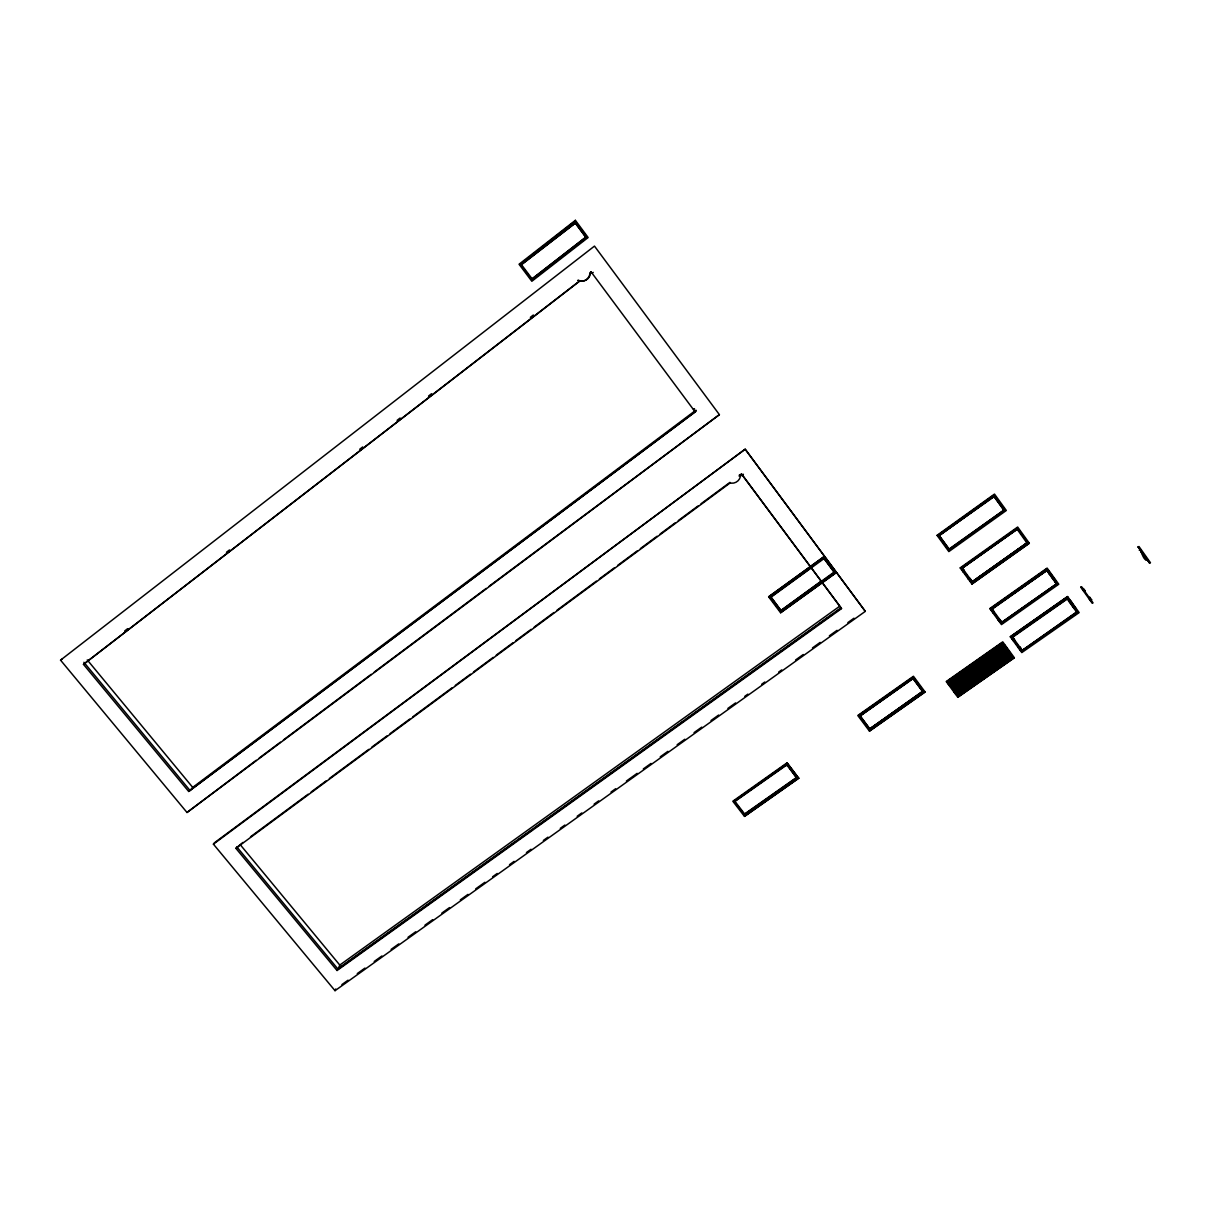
<?xml version="1.0" encoding="UTF-8"?>
<svg xmlns="http://www.w3.org/2000/svg" width="1211" height="1211" viewBox="0 0 1211 1211"><rect width="100%" height="100%" fill="white"/><g stroke="black" fill="none" stroke-linecap="round" stroke-linejoin="round"><path stroke-width="1.5" d="M911.565 679.265L912.564 678.342M785.984 765.655L787.18 764.777L796.505 777.84L744.81 814.186L734.971 801.41L785.939 765.534L786.772 763.641L796.384 776.266M590.135 272.566L591.271 271.945L589.848 274.17A8.765 8.598 88.8 0 1 580.705 281.24L577.859 280.377M590.453 272.536L590.302 274.125A8.689 8.522 88.9 0 1 581.235 281.119L578.252 280.301M335.023 990.689L865.305 611.358L745.189 449.175L214.438 842.78L213.408 844.158L335.023 990.689L335.75 988.993M242.911 842.432L235.873 848.305L337.052 970.511L337.778 968.861L841.024 607.755L741.48 473.834L740.315 474.697M236.841 846.913L338.02 969.163L339.791 965.061L839.526 606.348M787.211 765.534L786.015 764.186L733.942 801.273L786 764.565M574.801 223.445L575.074 222.718L585.836 237.22L532.144 278.893L521.396 264.573L574.695 223.566M1076.11 609.315C1075.247 611.873 1072.552 600.792 1069.101 599.612C1066.603 599.551 1076.004 605.924 1075.973 609.345M1055.795 580.886L1054.781 581.734L1055.795 580.886L1048.756 571.138L1047.682 571.88L1048.756 571.138M187.009 812.49L719.395 414.646L594.48 246.105L60.55 660.146L187.009 812.49L256.172 760.311M579.978 280.891L83.468 664.37L188.674 791.449L695.144 411.861L591.15 271.96M695.947 410.151L192.716 787.392L190.021 790.511L83.892 662.281M574.483 223.535L575.225 221.583L586.941 237.371L531.992 280.013L520.291 264.407L573.378 222.536L574.529 223.566M521.487 264.694L574.453 223.763M532.083 278.863L585.67 237.25M124.688 630.961L127.67 628.645M226.472 552.261L229.469 549.945M359.697 449.266L362.694 446.95M397.117 420.338L400.114 418.022M428.558 396.027L431.555 393.711M530.357 317.327L533.34 315.011M579.6 280.982L83.468 664.37M592.194 273.186L593.239 272.384M693.464 409.424L694.509 408.652M188.674 791.449L696.295 411.059M259.199 758.041L280.392 742.207M283.419 739.951L371.171 674.36M374.199 672.105L486.171 588.425M489.199 586.154L719.395 414.646M213.408 844.158L745.189 449.175M250.495 836.816L308.139 794.204M311.166 791.964L326.334 780.747M329.377 778.506L368.81 749.352M371.853 747.096L387.02 735.879M390.048 733.639L409.772 719.062M412.815 716.821L452.248 687.666M455.291 685.426L470.458 674.209M473.486 671.969L493.21 657.376M496.238 655.136L512.934 642.799M515.962 640.558L531.129 629.342M534.172 627.101L553.896 612.524M556.924 610.283L596.372 581.129M599.4 578.873L614.567 567.656M617.61 565.416L637.319 550.838M640.362 548.598L657.043 536.261M660.086 534.021L675.254 522.804M678.281 520.563L698.005 505.986M701.033 503.746L729.87 482.432L731.323 483.189A8.477 8.356 -31 0 0 740.421 476.468L741.737 474.364L841.524 608.603L337.052 970.511M235.873 848.305L730.082 482.977M742.373 475.03L743.403 474.258M768.637 596.766L824.524 556.303L768.667 596.856L780.595 612.751L836.468 572.44L780.595 612.751M769.742 596.735L810.295 567.369M824.207 557.302L769.818 596.932L780.747 611.51L835.106 572.001M770.983 597.205L824.146 558.528L834.167 572.046L780.928 610.526L770.801 596.887L812.051 567.02M824.222 558.846L834.031 572.092M780.928 610.526L821.875 580.629M780.747 611.51L819.983 582.915M937.011 535.353L994.488 494.088L1006.326 510.482L948.849 551.595L937.087 535.429M938.025 535.353L994.049 495.148L938.025 535.353L949 550.339L1005.024 510.255L994.049 495.148M1003.949 510.103L949 549.113L939.1 535.504L993.837 496.222L939.282 535.671L949.242 549.325L1003.949 510.103L993.837 496.222M994.231 496.601L939.1 535.504M338.02 969.163L515.825 841.584M518.898 839.39L532.689 829.49M535.746 827.295L666.035 733.821M669.108 731.611L682.898 721.711M685.971 719.516L816.259 626.042M819.317 623.832L833.107 613.947M836.18 611.737L840.782 608.437M341.896 984.588L348.057 980.183M357.275 973.583L364.965 968.089M374.199 961.489L381.889 955.979M391.108 949.379L398.797 943.884M408.031 937.284L415.706 931.774M424.94 925.174L432.63 919.679M441.848 913.079L449.538 907.569M460.316 899.879L468.006 894.369M475.681 888.874L484.915 882.274M492.605 876.764L497.221 873.464M509.513 864.669L514.13 861.369M526.437 852.559L531.054 849.259M543.345 840.464L547.962 837.164M560.269 828.354L564.886 825.054M577.178 816.259L581.795 812.944M594.101 804.149L598.718 800.849M611.01 792.039L615.627 788.739M626.39 781.05L637.153 773.345M643.313 768.94L651.003 763.445M660.222 756.845L667.912 751.335M677.146 744.735L684.836 739.24M694.054 732.625L701.744 727.13M710.978 720.53L718.668 715.035M727.887 708.42L735.577 702.925M744.81 696.325L747.883 694.13M761.719 684.215L764.792 682.02M778.628 672.12L781.716 669.91M795.551 660.01L803.241 654.515M812.46 647.915L820.15 642.405M829.384 635.805L837.073 630.31M847.836 622.605L853.982 618.2M950.317 549.083L1003.283 511.193M960.156 567.883L1017.664 527.027L1029.32 543.239L971.918 584.02L960.232 567.959M961.14 567.868L1017.346 528.147L1028.018 543.012L972.055 582.763L961.337 568.05L1017.346 528.147M962.412 568.201L1017.134 529.207L1026.913 542.967L972.312 581.764L962.215 568.02L1015.378 530.13M969.829 581.265C972.811 581.023 969.178 576.027 968.119 578.934M972.221 581.689L1026.943 542.861L972.312 581.764M973.356 581.507L1026.277 543.906M971.918 584.02L1029.32 543.239M989.765 608.588L1047.121 568.08L1058.777 584.232L1001.452 624.588L989.856 608.664M990.734 608.543L1046.637 569.064L990.734 608.543L1001.573 623.347L1057.475 583.99L1046.637 569.064M991.809 608.694L1046.758 570.578L992.203 609.103M1046.682 570.305L992.021 608.906L1001.845 622.363L1056.386 583.959L1001.754 622.272M993.641 612.524L991.34 610.48L992.49 609.663L991.597 610.45L993.292 612.766M993.065 612.857L994.276 612.07L992.49 609.663M1049.165 574.075C1050.058 572.364 1057.672 587.063 1049.695 573.696M786.09 764.489L786.772 763.641M787.044 762.839L732.806 801.228L744.493 816.396L798.745 778.264L787.044 762.839L798.745 778.264M734.926 801.092L785.833 765.185M858.811 715.398L913.064 677.161L923.857 691.753L869.604 729.87L858.811 715.398L913.23 677.403M913.049 678.432L859.992 715.822L909.961 680.234M860.143 716.049L913.033 678.614L922.752 691.738L869.816 728.946L860.082 715.943M999.575 621.803L997.849 619.442L998.999 618.624L998.106 619.396L999.802 621.712L1000.786 621.031L1000.15 621.47M1002.859 622.06L1055.704 584.852M744.644 813.959L796.414 777.523L787.029 765.201M744.583 814.836L797.459 777.674L744.644 815.17L733.881 800.94M798.715 778.143L744.493 816.396M869.755 728.825L922.631 691.345L869.816 728.946L859.871 715.55M870.966 728.538L922.177 692.541M925.037 691.92L869.453 731.111L925.113 692.011L913.442 676.268L857.782 715.504L869.453 731.111M1010.277 636.759L1067.572 596.523L1079.152 612.584L1021.796 652.578L1010.277 636.759L1067.663 596.599M1080.757 587.274L1081.559 586.835L1080.848 587.335L1092.246 603.305L1093.049 602.866L1081.468 586.775M1138.173 546.963L1138.991 546.524L1150.45 562.706L1149.633 563.16L1138.173 546.963L1149.633 563.16M947.184 681.445L1002.284 642.769L947.184 681.445L957.946 696.053L1013.077 657.482L1002.284 642.769M1011.215 636.683L1067.058 597.477L1077.881 612.342L1021.766 651.17L1011.215 636.683L1065.544 598.537M949.696 680.415L966.62 668.548M971.237 665.308L982.015 657.74M991.249 651.261L1002.269 643.964L948.38 681.793L958.234 695.159L1012.108 657.467L1001.664 643.208M1076.624 611.949L1022.281 650.443L1012.275 636.819L1066.846 598.522L1076.518 611.964M1067.118 598.734L1012.275 636.819M950.544 680.764C951.377 679.053 953.254 681.475 951.271 681.748L950.59 680.839M955.267 677.449L956.296 676.843L956.962 677.751L955.994 678.432L955.312 677.524M957.568 677.327L956.841 676.343L957.871 675.738L958.537 676.646L957.568 677.327L958.537 676.646M959.99 674.133L961.019 673.513L961.701 674.436L960.717 675.117L960.051 674.194M964.728 670.803L965.757 670.198L966.439 671.106L965.455 671.802L964.789 670.879M967.044 670.682L966.302 669.698L967.332 669.093C969.481 670.031 965.349 671.439 967.952 669.94M968.618 669.577L967.892 668.593C970.828 666.398 967.74 671.288 969.542 668.82M972.63 665.263C973.477 663.537 975.355 665.974 973.356 666.247L972.69 665.339M975.249 663.537L974.204 664.158L974.946 665.142L975.915 664.461L975.188 663.461L975.915 664.461M977.368 661.933L978.352 661.251L979.078 662.235L978.11 662.917L977.428 662.008M979.684 661.811L978.957 660.828L979.987 660.207L980.668 661.115L979.684 661.811L980.668 661.115M981.273 660.691L980.547 659.707C983.483 657.512 980.395 662.402 982.197 659.95M982.863 659.586L982.121 658.602L983.165 657.982C985.3 658.935 981.167 660.343 983.771 658.829M990.053 653.032L991.098 652.411L991.764 653.335L990.795 654.016L990.114 653.107M992.369 652.911L991.642 651.927L992.687 651.291L993.353 652.214L992.369 652.911L993.353 652.214M993.959 651.79L993.232 650.807C996.184 648.596 993.081 653.501 994.882 651.034M995.548 650.685L994.821 649.686L995.866 649.066L996.532 649.989L995.548 650.685L996.532 649.989M998 647.461C998.833 645.72 1000.74 648.173 998.727 648.445L998.061 647.522M1067.285 598.961L1012.684 637.258M1011.836 638.651C1012.805 636.153 1016.362 640.725 1013.471 640.907L1012.411 638.333M950.605 682.096C948.818 684.548 951.891 679.704 948.97 681.869L949.696 682.853M951.271 681.748L952.179 681.006M954.419 679.538L955.388 678.856L954.419 679.538L953.693 678.554L954.662 677.872L955.388 678.856M955.994 678.432L956.962 677.751M960.066 675.466C958.279 677.918 961.352 673.059 958.416 675.238L959.142 676.222M960.717 675.117L961.64 674.36M963.214 673.255C961.428 675.708 964.501 670.849 961.564 673.028L962.306 674.012M963.88 672.907L964.849 672.226L963.88 672.907L963.154 671.923L964.123 671.227L964.849 672.226M965.455 671.802L966.439 671.106M972.69 666.61C970.087 668.154 974.295 666.625 972.024 665.687L971.04 666.368L971.782 667.367M973.356 666.247L974.28 665.49M974.946 665.142L975.854 664.385M976.52 664.037L977.504 663.34L976.52 664.037L975.794 663.038L976.762 662.356L977.504 663.34M978.11 662.917L979.078 662.235M985.36 657.724C982.742 659.268 986.98 657.74 984.694 656.801L983.71 657.482L984.437 658.481M986.026 657.361L987.01 656.68L986.026 657.361L985.3 656.377L986.269 655.681L987.01 656.68M987.616 656.256L988.6 655.56L987.616 656.256L986.874 655.257L987.858 654.576L988.6 655.56M990.795 654.016L991.764 653.335M998.061 648.808C995.442 650.352 999.68 648.839 997.38 647.885L996.411 648.581L997.137 649.565M998.727 648.445L999.65 647.688M1001.906 646.22L1002.89 645.524L1001.906 646.22L1001.179 645.221L1002.163 644.54L1002.89 645.524M952.845 680.643L953.814 679.961L953.133 679.053L952.118 679.659L952.845 680.643L953.814 679.961M970.193 668.472L971.177 667.791L970.435 666.792L969.466 667.488L970.193 668.472L971.177 667.791M989.205 655.136L990.174 654.455L989.508 653.531L988.464 654.152L989.205 655.136L990.174 654.455M1000.316 647.34L1001.3 646.644L1000.634 645.72L999.59 646.341L1000.316 647.34L1001.3 646.644M1139.294 550.309C1140.974 547.856 1142.261 558.892 1146.363 560.209L1147.332 559.452L1146.363 560.209M950.06 683.352L951.074 682.732C952.951 683.776 949.924 685.063 950.105 683.413M951.634 682.247C954.086 680.098 952.754 685.048 951.679 682.323M956.357 678.932L957.326 678.251L958.052 679.235L956.402 679.008M957.931 677.827L958.961 677.206L959.627 678.13L957.977 677.888M959.506 676.722L960.535 676.101C962.412 677.146 959.384 678.432 959.566 676.782M961.08 675.617C963.547 673.452 962.2 678.417 961.14 675.677M965.818 672.287L966.787 671.605L967.528 672.589L965.878 672.362M968.982 670.077L970.011 669.456L970.677 670.379L969.708 671.061L969.027 670.137M970.556 668.972C973.023 666.807 971.676 671.787 970.616 669.032M975.294 665.641L976.338 665.021L977.005 665.944L975.355 665.702M980.047 662.311L981.077 661.69L981.758 662.614L980.108 662.372M981.621 661.191L982.666 660.57C984.543 661.63 981.5 662.917 981.682 661.267M983.211 660.086C985.693 657.906 984.331 662.901 983.271 660.146M987.964 656.74C988.812 655 990.749 657.512 988.645 657.664L988.025 656.816M992.732 653.41L993.777 652.79L994.443 653.713L993.398 654.334L992.793 653.471M994.322 652.29L995.351 651.669C997.243 652.729 994.186 654.016 994.382 652.366M995.911 651.185C998.394 648.99 997.016 654.016 995.972 651.246M1000.68 647.84L1001.724 647.219L1002.39 648.127L1001.346 648.763L1000.74 647.9M954.904 681.445L953.874 682.05L953.208 681.142L954.177 680.461L954.843 681.369M956.478 680.34L955.509 681.021L954.783 680.037L955.751 679.356L956.418 680.264M964.365 674.815L963.335 675.42L962.654 674.512L964.304 674.739M969.103 671.484L968.073 672.105L967.392 671.182L969.042 671.409M973.841 668.154L972.872 668.85L972.13 667.851L973.78 668.094M978.594 664.824L977.61 665.52L976.883 664.521L977.852 663.84L978.533 664.763M980.168 663.719L979.139 664.339L978.458 663.416L979.442 662.735L980.108 663.643M986.511 659.268L985.527 659.965L984.8 658.966L985.83 658.36L986.45 659.208M991.264 655.938L990.295 656.619L989.554 655.635L990.537 654.954L991.203 655.862M992.853 654.818L991.809 655.439L991.143 654.515L992.127 653.834L992.793 654.757M999.211 650.368L998.227 651.049L997.486 650.065L998.53 649.444L999.151 650.292M950.06 685.365L948.031 683.322L948.924 682.535L947.789 683.337L950.151 685.471M951.15 684.82L952.118 684.139L952.845 685.123C951.922 686.788 950.166 684.442 952.164 684.215M952.724 683.715C956.599 682.58 951.119 686.077 953.738 683.11M954.298 682.61C954.601 680.809 955.797 685.547 955.267 681.929M955.918 681.581L956.841 680.824L957.568 681.823L956.599 682.504L955.873 681.505L956.902 680.9M957.447 680.4C960.066 678.932 956.084 680.521 958.173 681.399L959.142 680.718L958.416 679.719M959.021 679.295C961.67 677.842 957.523 679.462 959.748 680.294L960.717 679.613L959.99 678.614M960.595 678.19L961.564 677.509L962.291 678.493L961.262 679.114L960.595 678.19L961.625 677.585M962.17 677.085C966.06 675.95 960.565 679.447 963.199 676.48M963.744 675.98C964.062 674.179 965.258 678.917 964.728 675.299M965.379 674.951L966.302 674.194L967.029 675.178L966.06 675.859L965.334 674.875L966.363 674.27M966.908 673.77C969.527 672.302 965.561 673.891 967.634 674.754L968.603 674.073L967.877 673.089M968.482 672.665C971.146 671.197 966.983 672.816 969.209 673.649L970.193 672.968L969.466 671.984M970.056 671.56C972.024 669.244 968.845 674.058 971.767 671.863L971.04 670.879M971.646 670.455L972.615 669.759L973.356 670.758L972.312 671.363L971.646 670.455L972.675 669.834M973.22 669.335C977.126 668.184 971.6 671.696 974.265 668.729M974.855 668.305L975.778 667.549L976.52 668.533L975.536 669.214L974.81 668.23L975.839 667.609M976.444 667.185C976.944 665.278 979.305 667.927 977.065 668.033L976.384 667.125L977.428 666.504M977.973 666.005C980.638 664.551 976.475 666.156 978.7 667.004L979.684 666.307L978.942 665.323M979.548 664.9C981.515 662.584 978.337 667.412 981.258 665.202L980.532 664.218M981.137 663.795C983.771 662.311 979.79 663.9 981.864 664.778L982.848 664.097L982.106 663.098M982.711 662.674L983.695 661.993L984.422 662.977L983.393 663.598L982.711 662.674L983.756 662.069M984.301 661.569C988.206 660.419 982.681 663.931 985.345 660.949M985.89 660.464C986.208 658.648 987.389 663.401 986.859 659.768M987.525 659.42L988.448 658.663L989.19 659.647L988.206 660.328L987.465 659.344L988.509 658.723M989.054 658.239C991.688 656.756 987.707 658.345 989.796 659.223L990.765 658.542L990.038 657.543M990.643 657.119C993.308 655.651 989.145 657.27 991.37 658.103L992.354 657.422L991.627 656.438M992.233 656.014C994.201 653.683 991.007 658.527 993.943 656.317L993.202 655.318M993.822 654.894C996.486 653.425 992.309 655.045 994.549 655.878L995.533 655.196L994.791 654.212M995.397 653.789L996.381 653.092L997.122 654.076L996.078 654.697L995.397 653.789L996.441 653.168M996.986 652.668C997.319 650.852 998.5 655.605 997.97 651.987M998.575 651.548C1002.511 650.398 996.956 653.925 999.62 650.928M1000.225 650.504C1002.345 648.067 1001.603 653.41 1000.165 650.443L1001.209 649.823M1001.754 649.323C1002.087 647.507 1003.268 652.275 1002.738 648.642M1003.419 648.279L1004.328 647.522L1005.069 648.506L1004.025 649.126L1003.344 648.203L1004.388 647.582M1085.162 590.786C1083.209 593.42 1081.196 584.429 1085.056 590.711M1004.858 647.628C1006.008 646.674 1004.131 649.081 1006.659 650.095M1069.555 602.442C1070.479 600.777 1078.017 615.339 1070.085 602.064M1141.262 552.14L1141.579 552.231M952.24 686.304C954.873 684.851 950.741 686.455 952.966 687.288L953.935 686.607L953.208 685.623M953.814 685.199L954.783 684.518L955.509 685.502C954.586 687.167 952.83 684.82 954.828 684.593M955.388 684.094C955.691 682.293 956.887 687.015 956.357 683.413M956.962 682.989C960.838 681.854 955.343 685.335 957.977 682.383M958.582 681.96L959.506 681.203L960.232 682.187L959.263 682.868L958.537 681.884L959.566 681.278M960.111 680.779C962.73 679.31 958.764 680.9 960.838 681.763L961.806 681.082L961.08 680.098M961.685 679.674C964.334 678.221 960.187 679.825 962.412 680.658L963.381 679.976L962.654 678.993M963.26 678.569L964.228 677.888L964.97 678.871C964.032 680.537 962.291 678.19 964.289 677.963M964.834 677.464C965.152 675.662 966.348 680.385 965.818 676.782M966.408 676.359C970.314 675.208 964.804 678.705 967.453 675.738M968.043 675.329L968.967 674.572L969.693 675.556L968.724 676.238L967.998 675.254L969.027 674.633M969.572 674.149C972.206 672.68 968.225 674.255 970.299 675.132L971.283 674.451L970.541 673.467M971.146 673.044C973.811 671.575 969.648 673.195 971.888 674.027L972.857 673.346L972.13 672.347M972.736 671.923C974.688 669.622 971.51 674.436 974.431 672.226L973.705 671.242M974.31 670.818C976.974 669.35 972.811 670.97 975.037 671.802L976.021 671.121L975.294 670.137M975.899 669.713L976.868 669.032L977.595 670.016C976.672 671.696 974.916 669.335 976.929 669.093M977.474 668.608C981.379 667.458 975.854 670.97 978.503 667.988L979.124 668.835M979.063 667.488C979.381 665.687 980.562 670.425 980.032 666.807M980.638 666.383C983.271 664.915 979.29 666.489 981.364 667.367L982.348 666.686L981.621 665.702M982.227 665.278C984.195 662.962 981.001 667.776 983.938 665.581L983.196 664.597M983.801 664.173C986.465 662.705 982.303 664.309 984.543 665.157L985.512 664.461L984.785 663.477M985.391 663.053L986.375 662.372L987.101 663.356C986.178 665.036 984.407 662.674 986.42 662.432M986.98 661.948C987.298 660.131 988.479 664.884 987.949 661.251M988.554 660.828C992.475 659.677 986.935 663.204 989.599 660.207M990.204 659.783C992.309 657.346 991.582 662.689 990.144 659.723L991.188 659.102M991.733 658.602C994.398 657.134 990.235 658.754 992.46 659.601L993.444 658.905L992.702 657.921M993.323 657.497C995.957 656.014 991.976 657.603 994.049 658.481L995.033 657.8L994.292 656.816M994.897 656.377C997.546 654.909 993.565 656.483 995.639 657.376L996.623 656.68L995.881 655.696M996.486 655.272C999.166 653.804 994.988 655.423 997.228 656.256L998.212 655.575L997.47 654.576M998.076 654.152L999.06 653.471L999.802 654.455C998.863 656.15 997.107 653.773 999.12 653.531M999.665 653.047C1002.345 651.563 998.167 653.198 1000.407 654.031L1001.391 653.35L1000.649 652.351M1001.255 651.927L1002.239 651.246L1002.98 652.229C1002.042 653.925 1000.286 651.548 1002.299 651.306M1002.844 650.822C1006.78 649.656 1001.209 653.183 1003.889 650.186M1004.434 649.701C1008.369 648.536 1002.799 652.078 1005.478 649.081M953.329 687.772C955.933 686.304 951.967 687.893 954.056 688.756L955.025 688.075L954.298 687.091M954.904 686.667C957.507 685.214 953.541 686.788 955.63 687.666L956.599 686.985L955.873 685.986M956.463 685.577L957.447 684.896L958.173 685.88C957.25 687.545 955.494 685.184 957.492 684.957M958.052 684.472C958.355 682.671 959.551 687.394 959.021 683.791M959.627 683.367C963.502 682.217 958.007 685.714 960.656 682.747M961.246 682.338C963.35 679.901 962.624 685.214 961.201 682.262L962.23 681.642M962.775 681.157C965.394 679.689 961.428 681.263 963.502 682.141L964.471 681.46L963.744 680.476M964.35 680.052C966.999 678.584 962.851 680.204 965.076 681.036L966.045 680.355L965.318 679.371M965.924 678.947L966.893 678.266L967.634 679.25C966.711 680.915 964.955 678.569 966.953 678.327M967.498 677.842C967.816 676.026 969.012 680.764 968.482 677.161M969.088 676.737L970.056 676.041L970.783 677.04C969.86 678.705 968.104 676.343 970.117 676.116M970.722 675.693C972.811 673.271 972.085 678.584 970.662 675.632L971.691 675.011M972.236 674.512C974.87 673.044 970.889 674.633 972.978 675.511L973.947 674.815L973.22 673.831M973.826 673.407C976.444 671.938 972.478 673.528 974.552 674.391L975.521 673.71L974.794 672.726M975.4 672.302C977.368 670.001 974.189 674.799 977.11 672.605L976.369 671.621M976.974 671.197C979.638 669.728 975.476 671.348 977.716 672.181L978.685 671.5L977.958 670.516M978.564 670.092L979.532 669.395L980.274 670.394C979.336 672.06 977.58 669.698 979.593 669.471L980.274 670.394M980.138 668.972C984.043 667.821 978.518 671.333 981.182 668.366M981.727 667.866C982.045 666.065 983.226 670.803 982.696 667.185M983.362 666.822L984.286 666.08L985.012 667.064L984.043 667.745L983.302 666.761L984.346 666.141M984.891 665.656C987.525 664.173 983.544 665.762 985.618 666.64L986.602 665.959L985.875 664.96M986.481 664.536C989.145 663.068 984.982 664.688 987.207 665.52L988.191 664.839L987.449 663.855M988.055 663.431L989.039 662.75L989.765 663.734C988.842 665.414 987.086 663.053 989.099 662.811M989.644 662.311C992.309 660.843 988.146 662.462 990.386 663.31L991.355 662.614L990.628 661.63M991.234 661.206L992.218 660.525L992.944 661.509C992.021 663.189 990.25 660.828 992.278 660.585M992.884 660.162C994.988 657.724 994.246 663.068 992.823 660.101L993.853 659.48M994.398 658.981C997.077 657.512 992.899 659.132 995.139 659.965L996.123 659.284L995.381 658.3M995.987 657.876C997.97 655.545 994.776 660.389 997.713 658.178L996.971 657.179M997.576 656.756C1000.225 655.287 996.229 656.862 998.318 657.74L999.287 657.058L998.56 656.074M999.166 655.651C1001.845 654.167 997.667 655.787 999.908 656.634L1000.876 655.953L1000.15 654.954M1000.755 654.53C1002.738 652.214 999.529 657.043 1002.466 654.833L1001.739 653.849M1002.345 653.425C1005.024 651.942 1000.846 653.562 1003.086 654.409L1004.055 653.713L1003.329 652.729M1003.934 652.305L1004.918 651.609L1005.645 652.608C1004.721 654.288 1002.95 651.927 1004.979 651.685M1005.524 651.185C1005.857 649.368 1007.037 654.137 1006.508 650.504M955.979 688.151C956.826 686.425 958.734 688.923 956.66 689.059L956.039 688.226M959.127 685.941L960.156 685.335L960.838 686.243L959.869 686.925L959.188 686.016M960.701 684.836C963.184 682.686 961.822 687.651 960.762 684.911M962.291 683.731L963.32 683.125L963.986 684.033L963.017 684.73L962.336 683.806M965.439 681.521C966.272 679.795 968.194 682.293 966.106 682.444L965.5 681.596M970.162 678.205L971.146 677.524L971.873 678.508L970.223 678.281M971.752 677.1L972.781 676.495L973.447 677.403L972.478 678.099L971.812 677.176M974.9 674.89C975.748 673.149 977.671 675.662 975.582 675.814L974.961 674.966M979.654 671.575L980.683 670.955L981.364 671.878L979.714 671.636M981.228 670.455L982.272 669.85L982.938 670.758L981.97 671.454L981.288 670.531M982.817 669.35C985.3 667.185 983.922 672.166 982.878 669.426M984.392 668.245L985.436 667.624C987.313 668.684 984.255 669.955 984.452 668.305M992.324 662.689L993.292 662.008L994.034 662.992L992.384 662.765M993.898 661.584L994.942 660.964L995.624 661.887L994.64 662.568L993.959 661.645M997.077 659.359L998.121 658.739L998.787 659.662L997.819 660.343L997.137 659.42M1000.256 657.134C1001.103 655.378 1003.041 657.906 1000.922 658.057L1000.316 657.195M1005.024 653.789L1006.069 653.168L1006.735 654.091L1005.69 654.712L1005.085 653.864M1006.613 652.684L1007.658 652.063C1009.535 653.123 1006.477 654.394 1006.674 652.744M959.263 687.348L958.234 687.954L957.553 687.046L958.537 686.365L959.203 687.273M968.724 680.733L967.68 681.339L967.014 680.415L967.983 679.734L968.664 680.658M970.299 679.628L969.315 680.31L968.588 679.31L970.238 679.553M978.2 674.088L977.156 674.694L976.49 673.785L977.459 673.104L978.14 674.012M979.775 672.983L978.745 673.588L978.064 672.68L979.048 671.999L979.714 672.907M990.855 665.217L989.826 665.838L989.145 664.915L990.129 664.233L990.795 665.142M992.445 664.112L991.461 664.794L990.734 663.81L992.384 664.037M1003.556 656.317L1002.572 657.013L1001.845 656.014L1002.829 655.333L1003.495 656.256M1005.145 655.212L1004.101 655.832L1003.435 654.909L1004.419 654.212L1005.085 655.136M1144.834 557.196L1142.155 553.412M955.494 690.724L956.523 690.119L957.205 691.027L956.221 691.708L955.555 690.8M958.643 688.529C959.49 686.788 961.398 689.286 959.324 689.437L958.703 688.59M963.366 685.214C964.213 683.488 966.136 685.986 964.047 686.122L963.426 685.29M964.955 684.109L965.984 683.504L966.65 684.412L965.682 685.093L965 684.185M968.104 681.899C968.936 680.173 970.859 682.671 968.77 682.822L968.164 681.975M972.842 678.584L973.811 677.903L974.537 678.887L972.887 678.66M974.416 677.479L975.445 676.873L976.127 677.782L975.143 678.463L974.477 677.554M977.58 675.269L978.609 674.648L979.275 675.571L977.64 675.329M981.773 672.438L980.743 673.044L981.47 674.043L982.439 673.346L981.712 672.362L982.439 673.346M982.318 671.938L983.347 671.333L984.028 672.241L982.378 672.014M983.907 670.833L984.937 670.213C986.814 671.272 983.771 672.544 983.953 670.909M985.482 669.728C987.964 667.564 986.602 672.544 985.542 669.789M990.235 666.398C991.082 664.657 993.005 667.17 990.901 667.322L990.295 666.474M994.988 663.068L996.032 662.447L996.698 663.371L995.048 663.128M996.577 661.963L997.622 661.342C999.499 662.402 996.441 663.673 996.638 662.023M998.167 660.843C1000.649 658.663 999.272 663.673 998.227 660.918M1002.92 657.512C1003.768 655.756 1005.705 658.284 1003.601 658.421L1002.996 657.573M1007.688 654.167L1008.748 653.546L1009.414 654.47L1008.369 655.09L1007.764 654.228M955.994 694.478L954.283 692.147L955.418 691.345L954.525 692.117M1020.661 649.626L1018.269 647.507C1019.344 645.145 1022.599 649.414 1020.222 649.777L1018.542 647.476L1019.526 646.78M1089.839 597.371L1088.659 598.204L1091.096 600.323L1090.324 600.535L1091.626 599.793L1090.627 600.489L1088.946 598.158L1089.839 597.371L1091.626 599.793M961.928 687.727L960.944 688.408L960.217 687.424L961.201 686.743L961.867 687.651M963.502 686.622L962.473 687.227L961.791 686.319L963.441 686.546M971.389 681.097L970.405 681.778L969.678 680.794L970.647 680.113L971.328 681.021M972.963 679.992L971.933 680.612L971.252 679.689L972.236 679.008L972.902 679.916M980.865 674.466L979.881 675.148L979.154 674.164L980.138 673.467L980.804 674.391M988.782 668.926L987.798 669.607L987.071 668.623L988.721 668.85M993.535 665.596L992.551 666.277L991.824 665.293L992.793 664.597L993.474 665.52M995.124 664.476L994.08 665.096L993.398 664.173L994.382 663.492L995.048 664.415M1001.467 660.04L1000.483 660.722L999.756 659.738L1000.801 659.117L1001.406 659.965M1006.235 656.695L1005.251 657.376L1004.509 656.392L1005.493 655.711L1006.174 656.634M1007.824 655.575L1006.78 656.195L1006.099 655.287L1007.083 654.591L1007.764 655.514M956.584 692.208L957.613 691.602L958.295 692.51L957.311 693.192L956.645 692.283M958.885 692.087L958.158 691.103L959.188 690.497L959.854 691.405L958.885 692.087L959.854 691.405M961.307 688.892C962.155 687.182 964.032 689.604 962.034 689.876L961.367 688.968M966.03 685.593L967.059 684.972L967.74 685.895L966.772 686.576L966.09 685.653M968.346 685.471L967.619 684.487L968.649 683.867L969.315 684.79L968.346 685.471L969.315 684.79M970.768 682.277C971.616 680.567 973.493 682.989 971.494 683.261L970.828 682.353M975.506 678.962L976.535 678.342L977.201 679.265L976.233 679.946L975.566 679.023M977.807 678.841L977.08 677.857L978.11 677.237L978.791 678.16L977.807 678.841L978.791 678.16M980.244 675.632L981.273 675.027L981.954 675.935L980.971 676.631L980.304 675.708M982.863 673.921L983.468 674.769L981.818 674.527L982.56 675.526L983.529 674.83L982.56 675.526M987.298 672.196L986.571 671.212L987.601 670.591L988.282 671.515L987.298 672.196L988.282 671.515M988.887 671.091L988.146 670.107C991.098 667.912 988.009 672.786 989.796 670.334M992.899 666.777C993.747 665.051 995.639 667.473 993.641 667.761L992.959 666.837M997.667 663.446L998.712 662.826L999.378 663.749L998.394 664.43L997.728 663.507M999.983 663.31L999.257 662.326L1000.286 661.706C1002.436 662.659 998.288 664.067 1000.907 662.568M1001.573 662.205L1000.831 661.221C1003.798 659.026 1000.695 663.916 1002.496 661.448M1005.599 657.876L1006.583 657.195L1007.325 658.178L1006.341 658.875L1005.66 657.951M1008.778 655.651L1009.762 654.969L1010.504 655.953L1009.52 656.65L1008.839 655.726M957.311 693.192L958.295 692.51M961.383 690.225C959.596 692.677 962.669 687.833 959.733 689.998L960.459 690.981M962.034 689.876L962.957 689.135M965.182 687.681L966.166 687L965.182 687.681L964.456 686.698L965.439 686.016L966.166 687M966.772 686.576L967.74 685.895M970.828 683.61C969.042 686.062 972.13 681.203 969.194 683.382L969.92 684.366M971.494 683.261L972.418 682.504M974.658 681.051L975.627 680.37L974.658 681.051L973.916 680.067L974.9 679.386L975.627 680.37M976.233 679.946L977.201 679.265M980.304 676.979C978.518 679.432 981.606 674.557 978.655 676.752L979.396 677.736M980.971 676.631L981.894 675.874M984.134 674.406L985.118 673.725L984.134 674.406L983.408 673.422L984.376 672.741L985.118 673.725M985.724 673.301L986.693 672.62L985.724 673.301L984.982 672.317L986.026 671.696L986.693 672.62M992.051 668.866L993.035 668.184L992.051 668.866L991.325 667.882L992.293 667.2L993.035 668.184M993.641 667.761L994.549 667.004M996.804 665.535L997.788 664.854L996.804 665.535L996.078 664.551L997.062 663.87L997.788 664.854M998.394 664.43L999.378 663.749M1004.752 659.98L1005.735 659.299L1004.752 659.98L1004.01 658.996L1004.994 658.315L1005.735 659.299M1006.341 658.875L1007.325 658.178M1009.52 656.65L1010.504 655.953M963.608 688.787L964.592 688.105L963.911 687.182L962.881 687.787L963.608 688.787L964.592 688.105M973.069 682.156L974.053 681.475L973.372 680.552L972.342 681.172L973.069 682.156L974.053 681.475M990.462 669.986L991.446 669.289L990.719 668.305L989.735 668.987L990.462 669.986L991.446 669.289M995.23 666.655L996.199 665.959L995.533 665.051L994.488 665.656L995.23 666.655L996.199 665.959M1003.162 661.1L1004.146 660.404L1003.404 659.42L1002.42 660.101L1003.162 661.1L1004.146 660.404M1007.93 657.755L1008.914 657.073L1008.233 656.15L1007.189 656.771L1007.93 657.755L1008.914 657.073M1021.1 648.99L1019.995 649.853M959.248 692.571L960.278 691.965L960.944 692.874L959.975 693.555L959.309 692.647M961.549 692.465L960.823 691.481L961.852 690.86L962.518 691.784L961.549 692.465L975.143 682.959L974.159 683.64L973.432 682.641L974.461 682.035L975.143 682.959M963.971 689.271L965 688.665L965.667 689.574L964.698 690.255L964.032 689.347M968.694 685.956L969.723 685.35L970.405 686.259L969.436 686.94L968.755 686.031M971.01 685.85L970.268 684.851L971.313 684.245L971.979 685.154L970.95 685.774M978.17 679.326L979.199 678.72L979.881 679.628L978.897 680.325L978.231 679.401M980.486 679.22L979.744 678.221L980.789 677.615L981.455 678.523L980.426 679.144M982.06 678.099L981.334 677.116C982.257 675.314 984.028 678.054 982 678.039M983.953 675.405L982.908 676.01L983.635 676.994L984.619 676.313L983.953 675.405L984.619 676.313M986.072 673.8L987.056 673.119L987.782 674.103L986.798 674.784L986.132 673.876M989.236 671.575L990.22 670.894L990.946 671.878L989.977 672.574L989.296 671.651M991.552 671.454L990.825 670.47L991.854 669.865L992.536 670.773L991.491 671.394M998.742 664.93L999.726 664.233L1000.468 665.233L999.484 665.914L998.818 664.99M1001.073 664.809L1000.331 663.81L1001.376 663.204L1002.057 664.112L1001.013 664.733M1002.663 663.689L1001.921 662.705C1002.844 660.888 1004.646 663.628 1002.587 663.628M1004.252 662.584L1003.51 661.6L1004.555 660.979L1005.221 661.887L1004.176 662.508M1006.689 659.374C1007.537 657.634 1009.429 660.071 1007.416 660.358L1006.75 659.435M958.401 694.66L959.369 693.979L958.401 694.66L957.674 693.676L958.643 692.995L959.369 693.979M959.975 693.555L960.944 692.874M976.656 681.778C974.87 684.23 977.943 679.371 975.006 681.536L975.733 682.535M977.322 681.43L978.291 680.749L977.625 679.825L976.596 680.431L977.322 681.43L1011.851 657.195M963.123 691.36C965.122 691.087 963.245 688.665 962.397 690.376L963.063 691.284M966.272 689.15C968.27 688.877 966.393 686.455 965.545 688.166L966.227 689.074M968.83 687.364L967.846 688.045L967.12 687.061L968.089 686.38L968.77 687.303M972.584 684.745C974.583 684.457 972.69 682.035 971.858 683.746L972.524 684.669M985.224 675.889C987.222 675.617 985.33 673.18 984.498 674.905L985.164 675.829M988.388 673.679L989.372 672.998L988.63 671.999L987.661 672.695L988.327 673.604M993.141 670.349L994.125 669.668L993.383 668.684L992.399 669.365L993.081 670.288M997.289 667.443L996.305 668.139L995.578 667.14L996.562 666.459L997.228 667.382M997.894 667.019L998.878 666.338L998.136 665.354L997.168 666.035L997.834 666.958M1005.826 661.463L1006.81 660.782L1006.084 659.798L1005.1 660.479L1005.766 661.403M1009.005 659.238L1009.989 658.557L1009.263 657.573L1008.279 658.254L1008.945 659.178M1011.579 657.437L1010.595 658.133L1009.868 657.149L1010.852 656.453L1011.518 657.376M1022.175 650.352L1076.791 612.176M962.927 692.177L970.48 686.879M978.049 681.581L994.685 669.94M999.226 666.761L1011.336 658.3M1023.28 650.125L1077.881 612.342M957.734 697.188L1014.349 657.74L957.825 697.294L946.2 681.536L1002.738 641.845L1014.349 657.74M60.55 660.146L61.958 659.193M1010.913 654.636L1004.479 644.842M994.14 496.616L1003.813 510.149M1017.119 529.404L962.215 568.02M961.549 569.897C962.624 566.99 966.257 571.986 963.26 572.243M912.852 678.569L911.838 678.084L911.474 679.159M1011.246 654.485L1004.297 644.948M976.338 665.021L976.944 665.868M980.683 670.955L981.364 671.878M87.253 659.904L192.716 787.392M240.732 845.293L339.791 965.061M786.862 763.944L797.549 777.977M770.801 596.887L780.838 610.253M770.832 598.189L780.671 611.298M745.461 449.629L865.305 611.358M824.328 557.484L835.227 572.197M912.882 678.175L922.812 691.602M575.074 222.718L585.806 237.205M977.368 666.444L978.034 667.352M998.999 618.624L1000.695 620.94M990.961 608.755L1001.573 623.347M1011.457 636.925L1022.023 651.427M962.261 569.397L971.843 582.567M1012.063 638.575L1013.743 640.876M1005.387 647.264L1009.157 652.381M1048.635 571.304L1055.614 581.008M1046.425 570.109L1056.386 583.959M1082.498 589.151L1084.163 591.483M1139.914 549.885L1146.832 559.649M841.024 607.755L841.524 608.603M739.543 474.636A8.401 8.28 -31.3 0 1 739.104 476.105M575.392 220.326L519.035 264.24L531.841 281.27L588.137 237.523L575.376 220.311M965.273 672.786L964.244 673.392C964.486 675.45 967.014 673.377 965.273 672.786M974.749 666.126L973.72 666.746L974.446 667.73L975.43 667.049L974.749 666.126M987.419 657.24L986.39 657.861C986.632 659.919 989.16 657.845 987.419 657.24M1000.119 648.324L999.075 648.945L999.817 649.944L1000.801 649.247L1000.119 648.324M1003.313 646.099L1002.269 646.719C1002.511 648.778 1005.054 646.704 1003.313 646.099M955.434 688.65L954.404 689.256C954.646 691.299 957.174 689.226 955.434 688.65M964.895 682.02L963.865 682.626C964.107 684.684 966.635 682.61 964.895 682.02M974.355 675.39L973.326 675.995C973.568 678.054 976.096 675.98 974.355 675.39M987.01 666.519L985.981 667.14C986.223 669.183 988.751 667.11 987.01 666.519M988.6 665.414L987.57 666.02L988.297 667.019L989.281 666.322L988.6 665.414M996.532 659.844L995.487 660.464C995.73 662.523 998.273 660.449 996.532 659.844M999.711 657.634L998.666 658.239C998.908 660.298 1001.452 658.224 999.711 657.634M958.098 689.014L957.068 689.619C957.311 691.678 959.839 689.604 958.098 689.014M967.559 682.399L966.529 683.004C966.772 685.063 969.3 682.974 967.559 682.399M977.035 675.753L975.99 676.374C976.233 678.432 978.76 676.343 977.035 675.753M989.69 666.898L988.645 667.503C988.903 669.562 991.431 667.488 989.69 666.898M1002.375 657.997L1001.346 658.617L1002.072 659.601L1003.056 658.92L1002.375 657.997M995.033 667.639L993.989 668.26L994.731 669.244L995.699 668.563L995.033 667.639M573.863 222.158L573.878 222.158"/></g></svg>
